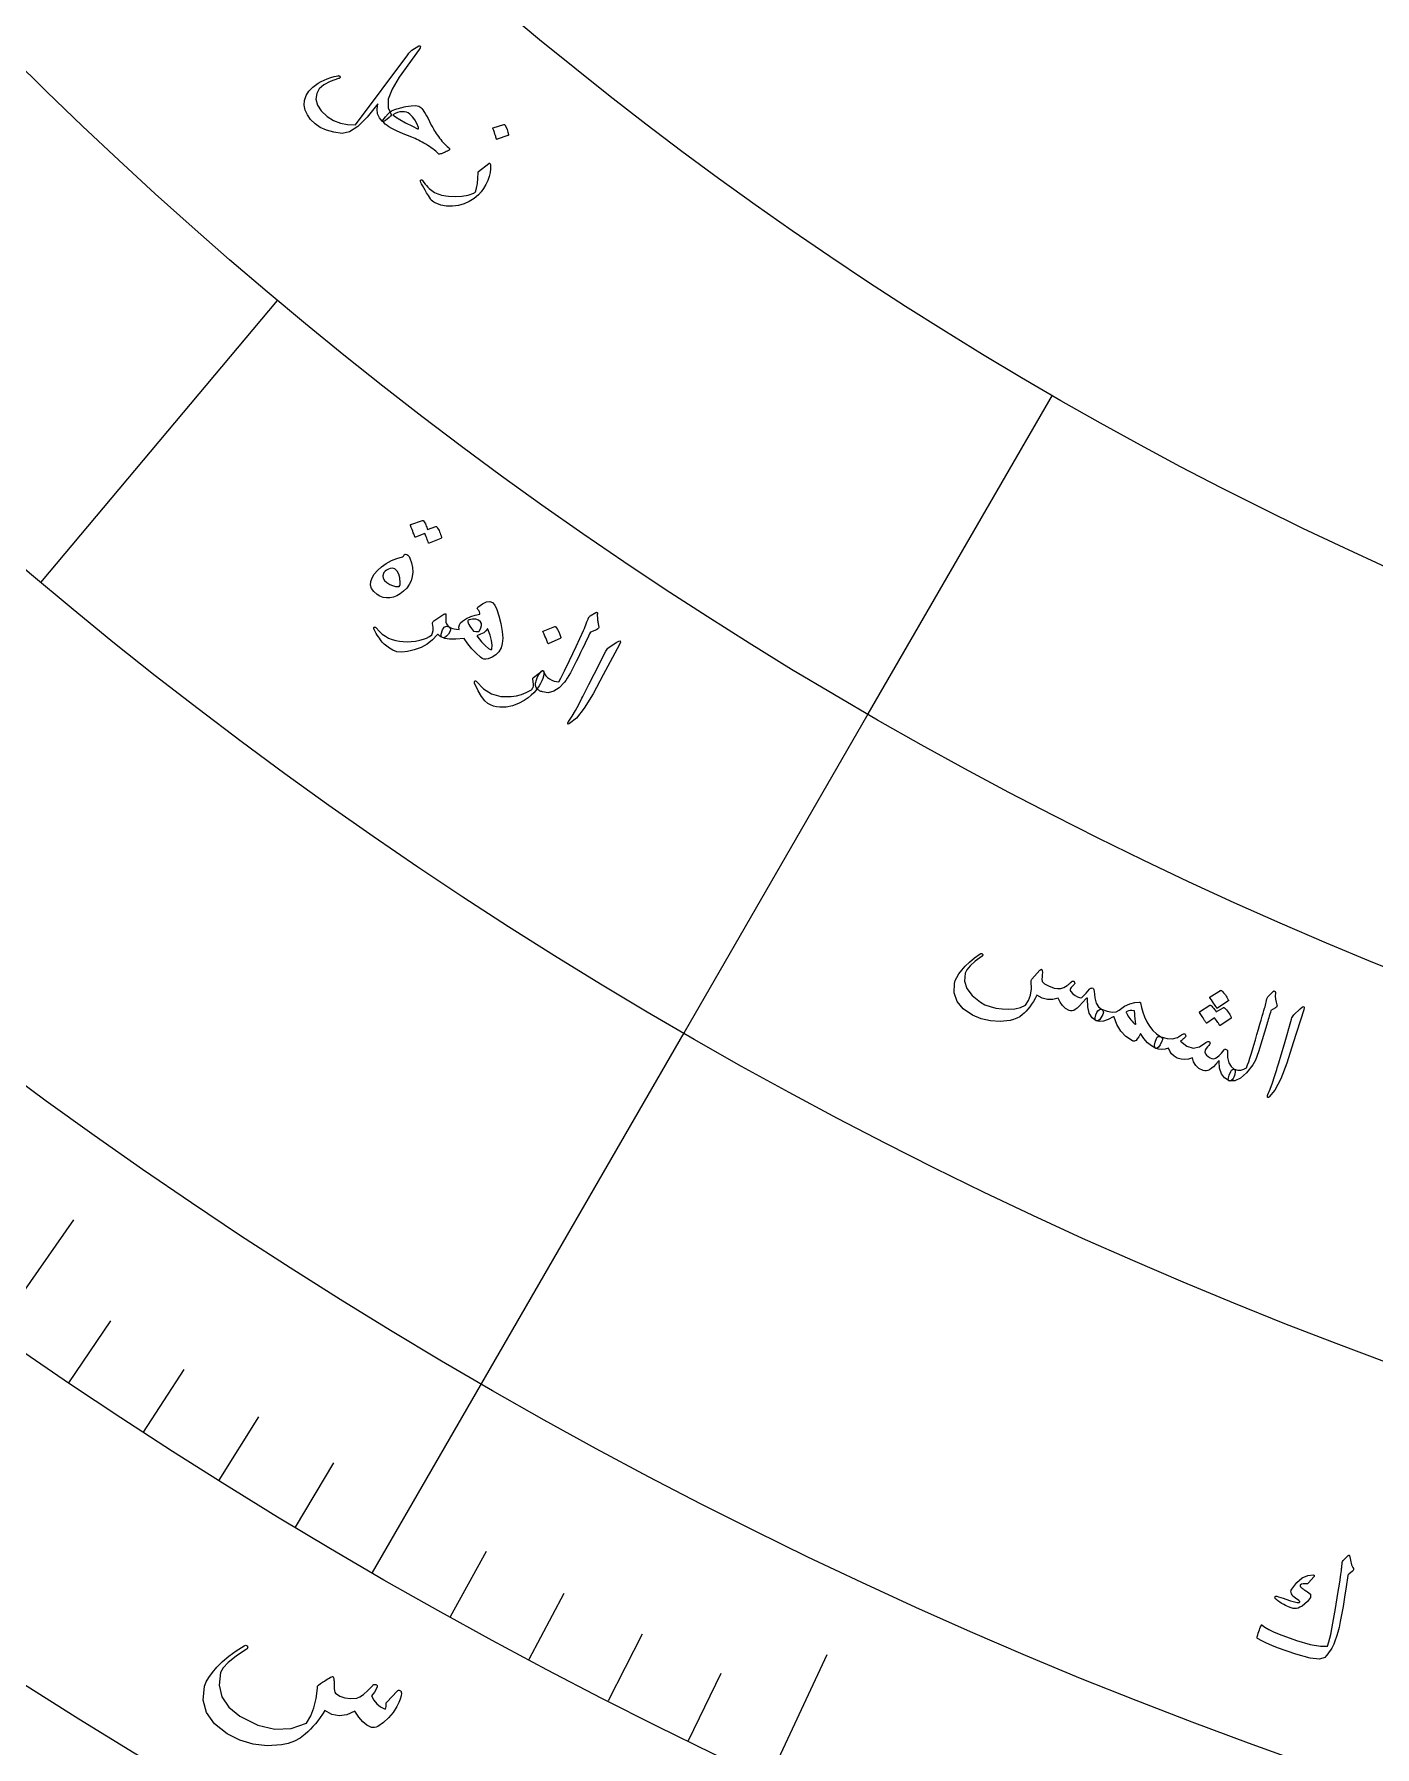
# Model space of a CAD drawing. Header units: millimetres. Extents: x -78 to 78, y -78 to 100.
# Drawn here: x -39.69 to -21.36, y -63.13 to -39.69 of the extents above; entities that cross this region are included whole.
import ezdxf

# ---------------------------------------------------------------- set-up
doc = ezdxf.new("R2010")
doc.units = ezdxf.units.MM
for name, color, linetype in [('ENGRAVE', 7, 'Continuous'), ('ENGRAVE_FINE', 8, 'Continuous'), ('TEXT', 5, 'Continuous')]:
    doc.layers.add(name, color=color, linetype=linetype)

msp = doc.modelspace()

# ---------------------------------------------------------------- linework, layer by layer
at = {"layer": 'ENGRAVE'}
for points in [[(-28.2875, -48.9954), (-25.7687, -44.6328)], [(-30.8062, -53.358), (-28.2875, -48.9954)], [(-35.0687, -60.7409), (-30.8062, -53.358)], [(-40.2292, -57.4533), (-39.1535, -55.917)], [(-29.6414, -63.5662), (-28.8488, -61.8664)]]:
    msp.add_lwpolyline(points, dxfattribs=at)
for radius in [75.95, 75.95, 73.9156, 70.1375, 70.1375, 67.1538, 61.6125, 61.6125, 56.575, 56.575, 51.5375, 51.5375]:
    msp.add_circle((0, 0), radius, dxfattribs=at)
at = {"layer": 'ENGRAVE_FINE'}
for points in [[(-39.6038, -47.1979), (-36.3657, -43.339)], [(-39.2204, -58.1466), (-38.6483, -57.2985)], [(-38.1996, -58.8223), (-37.6425, -57.9643)], [(-37.1672, -59.48), (-36.6251, -58.6124)], [(-36.1235, -60.1196), (-35.5966, -59.2427)], [(-34.0033, -61.3436), (-33.5074, -60.4489)], [(-32.9276, -61.9277), (-32.4473, -61.0245)], [(-31.8418, -62.493), (-31.3773, -61.5815)], [(-30.7463, -63.0392), (-30.2978, -62.1197)]]:
    msp.add_lwpolyline(points, dxfattribs=at)
at = {"layer": 'TEXT'}
for points in [[(-34.7017, -40.2822), (-34.8009, -40.4451), (-34.8525, -40.5841), (-34.8565, -40.6994), (-34.813, -40.7907), (-34.8142, -40.8012), (-34.824, -40.8158), (-34.8425, -40.8345), (-34.8698, -40.8573), (-34.8922, -40.8744), (-34.9105, -40.8847), (-34.9247, -40.8881), (-34.9348, -40.8846), (-34.9747, -40.8389), (-34.9982, -40.7842), (-35.0053, -40.7205), (-34.9958, -40.6479), (-35.14, -40.8297), (-35.2689, -40.9577), (-35.3828, -41.0317), (-35.4816, -41.0515), (-35.597, -41.0348), (-35.6975, -41.0073), (-35.783, -40.9692), (-35.8534, -40.9206), (-35.9143, -40.8612), (-35.9593, -40.7989), (-35.9885, -40.734), (-36.0018, -40.6663), (-35.9983, -40.5989), (-35.9773, -40.5348), (-35.9386, -40.4741), (-35.8824, -40.4166), (-35.8481, -40.3897), (-35.8114, -40.365), (-35.7724, -40.3423), (-35.7309, -40.3217), (-35.687, -40.3033), (-35.6406, -40.2872), (-35.5916, -40.2733), (-35.5401, -40.2615), (-35.5336, -40.2611), (-35.5277, -40.262), (-35.5223, -40.2642), (-35.5174, -40.2676), (-35.5141, -40.2714), (-35.5122, -40.2757), (-35.5116, -40.2805), (-35.5125, -40.286), (-35.5149, -40.2912), (-35.5193, -40.2957), (-35.5256, -40.2993), (-35.5338, -40.3022), (-35.6478, -40.34), (-35.7355, -40.3861), (-35.7968, -40.4406), (-35.8318, -40.5036), (-35.8425, -40.5848), (-35.822, -40.6646), (-35.7702, -40.7429), (-35.6871, -40.8196), (-35.6013, -40.8735), (-35.5084, -40.9103), (-35.4083, -40.9298), (-35.3012, -40.9321), (-34.5869, -39.9767), (-34.5697, -39.954), (-34.5542, -39.9356), (-34.5404, -39.9215), (-34.5284, -39.9116), (-34.4349, -39.8537), (-34.4196, -39.8551), (-34.4139, -39.8637), (-34.4179, -39.8796), (-34.4317, -39.9027)], [(-34.264, -40.9363), (-34.2552, -40.9538), (-34.2454, -40.972), (-34.2348, -40.9908), (-34.2232, -41.0102), (-34.2108, -41.0303), (-34.1974, -41.0509), (-34.183, -41.0721), (-34.1678, -41.094), (-34.1514, -41.1152), (-34.1349, -41.1358), (-34.1181, -41.1559), (-34.1012, -41.1754), (-34.0838, -41.1941), (-34.0659, -41.2117), (-34.0473, -41.2282), (-34.0282, -41.2437), (-34.0227, -41.2488), (-34.0185, -41.254), (-34.0155, -41.2593), (-34.0137, -41.2647), (-34.0138, -41.2701), (-34.0161, -41.2752), (-34.0209, -41.2801), (-34.028, -41.2847), (-34.0441, -41.2923), (-34.059, -41.2994), (-34.0729, -41.3059), (-34.0857, -41.312), (-34.0973, -41.3174), (-34.1079, -41.322), (-34.1173, -41.3258), (-34.1257, -41.3288), (-34.1401, -41.3328), (-34.152, -41.3344), (-34.1612, -41.3336), (-34.1679, -41.3303), (-34.1851, -41.3133), (-34.2034, -41.2964), (-34.2228, -41.2797), (-34.2434, -41.2632), (-34.2652, -41.247), (-34.2883, -41.231), (-34.3127, -41.2155), (-34.3383, -41.2002), (-34.3643, -41.1855), (-34.3898, -41.1715), (-34.4148, -41.1582), (-34.4392, -41.1456), (-34.4631, -41.1339), (-34.4867, -41.123), (-34.5098, -41.113), (-34.5326, -41.1039), (-34.6488, -41.0565), (-34.7394, -41.017), (-34.8044, -40.9855), (-34.8437, -40.9623), (-34.8693, -40.9431), (-34.8933, -40.9235), (-34.9156, -40.9036), (-34.9361, -40.8835), (-34.8888, -40.8256), (-34.8521, -40.7832), (-34.826, -40.7562), (-34.8105, -40.7446), (-34.7858, -40.7349), (-34.761, -40.7258), (-34.7362, -40.7173), (-34.7114, -40.7095), (-34.6865, -40.7022), (-34.6616, -40.6956), (-34.6366, -40.6896), (-34.6116, -40.6841), (-34.5388, -40.673), (-34.4803, -40.6711), (-34.436, -40.6787), (-34.406, -40.6956), (-34.3938, -40.7088), (-34.3799, -40.7268), (-34.3644, -40.7497), (-34.3471, -40.7773), (-34.3284, -40.8098), (-34.3083, -40.8471), (-34.2868, -40.8893), (-34.264, -40.9363)], [(-34.4397, -40.9716), (-34.4636, -40.9162), (-34.4913, -40.8669), (-34.523, -40.8237), (-34.5586, -40.7865), (-34.5801, -40.7718), (-34.6044, -40.7614), (-34.6317, -40.7555), (-34.6619, -40.754), (-34.6927, -40.757), (-34.7246, -40.7649), (-34.7575, -40.7776), (-34.7915, -40.7953), (-34.753, -40.8264), (-34.6954, -40.8632), (-34.6189, -40.9057), (-34.5233, -40.9538), (-34.4533, -40.9876), (-34.4491, -40.9888), (-34.4456, -40.9895), (-34.4428, -40.9895), (-34.4407, -40.989), (-34.4384, -40.9873), (-34.4374, -40.9838), (-34.4379, -40.9786), (-34.4397, -40.9716)], [(-33.2705, -40.9278), (-33.2675, -40.9274), (-33.2643, -40.9283), (-33.261, -40.9304), (-33.2576, -40.9338), (-33.2402, -40.9656), (-33.2263, -40.9986), (-33.2157, -41.0328), (-33.2086, -41.0681), (-33.2087, -41.0725), (-33.2099, -41.076), (-33.2124, -41.0785), (-33.216, -41.0801), (-33.363, -41.1322), (-33.3673, -41.1328), (-33.3708, -41.1309), (-33.3735, -41.1266), (-33.3753, -41.1199), (-33.3769, -41.1141), (-33.3796, -41.1052), (-33.3833, -41.0932), (-33.3881, -41.078), (-33.3942, -41.0595), (-33.4017, -41.0376), (-33.4106, -41.0123), (-33.4208, -40.9837), (-33.4218, -40.9794), (-33.4215, -40.9763), (-33.4199, -40.9743), (-33.4169, -40.9733)], [(-33.4755, -41.4621), (-33.4728, -41.4602), (-33.4703, -41.459), (-33.468, -41.4585), (-33.466, -41.4586), (-33.4619, -41.4613), (-33.4586, -41.4668), (-33.4561, -41.475), (-33.4544, -41.4859), (-33.4534, -41.5354), (-33.4595, -41.5869), (-33.4726, -41.6402), (-33.4928, -41.6953), (-33.5189, -41.7513), (-33.5489, -41.8029), (-33.5827, -41.8504), (-33.6205, -41.8936), (-33.6799, -41.9427), (-33.7453, -41.983), (-33.8168, -42.0145), (-33.8944, -42.0371), (-33.9751, -42.0491), (-34.055, -42.0473), (-34.1342, -42.0317), (-34.2125, -42.0022), (-34.2319, -41.9923), (-34.2491, -41.9798), (-34.2643, -41.9647), (-34.2774, -41.9471), (-34.3047, -41.9029), (-34.329, -41.8628), (-34.3503, -41.8265), (-34.3687, -41.7942), (-34.384, -41.7659), (-34.3963, -41.7417), (-34.4055, -41.7216), (-34.4116, -41.7056), (-34.4123, -41.7016), (-34.4123, -41.6982), (-34.4117, -41.6953), (-34.4103, -41.693), (-34.4079, -41.6906), (-34.4051, -41.6888), (-34.402, -41.6875), (-34.3984, -41.6869), (-34.3948, -41.6872), (-34.3914, -41.6888), (-34.3881, -41.6916), (-34.385, -41.6957), (-34.3668, -41.7212), (-34.3486, -41.7447), (-34.3305, -41.7663), (-34.3126, -41.7859), (-34.2946, -41.8037), (-34.2763, -41.8199), (-34.2579, -41.8344), (-34.2392, -41.8472), (-34.2195, -41.8587), (-34.1981, -41.8692), (-34.1748, -41.8788), (-34.1498, -41.8874), (-34.123, -41.895), (-34.0942, -41.9014), (-34.0635, -41.9067), (-34.0309, -41.9108), (-33.935, -41.9168), (-33.8448, -41.9118), (-33.7605, -41.8958), (-33.6819, -41.8689), (-33.6761, -41.8663), (-33.6708, -41.8621), (-33.666, -41.8565), (-33.6616, -41.8493), (-33.6452, -41.7995), (-33.6335, -41.7388), (-33.6266, -41.6673), (-33.6242, -41.5849), (-33.6233, -41.5803), (-33.622, -41.5766), (-33.6203, -41.5738), (-33.6182, -41.5719)], [(-34.2026, -46.4295), (-34.1993, -46.4289), (-34.1958, -46.4297), (-34.192, -46.4319), (-34.1881, -46.4354), (-34.1773, -46.4522), (-34.1673, -46.4692), (-34.1583, -46.4864), (-34.1502, -46.5039), (-34.1429, -46.5218), (-34.1365, -46.5402), (-34.1309, -46.5592), (-34.1262, -46.5788), (-34.1261, -46.5837), (-34.1276, -46.5879), (-34.1305, -46.5913), (-34.1349, -46.5939), (-34.2951, -46.6578), (-34.2982, -46.6579), (-34.3012, -46.6557), (-34.304, -46.6512), (-34.3066, -46.6445), (-34.3079, -46.6392), (-34.3105, -46.6312), (-34.3144, -46.6207), (-34.3196, -46.6075), (-34.3262, -46.5915), (-34.3341, -46.5726), (-34.3434, -46.5507), (-34.354, -46.5259), (-34.4798, -46.5742), (-34.4845, -46.575), (-34.4885, -46.5731), (-34.4916, -46.5685), (-34.494, -46.5613), (-34.496, -46.555), (-34.4993, -46.5453), (-34.504, -46.5322), (-34.5101, -46.5158), (-34.5176, -46.4958), (-34.5269, -46.4721), (-34.5379, -46.4448), (-34.5506, -46.4137), (-34.5512, -46.4096), (-34.5506, -46.4065), (-34.5485, -46.4044), (-34.5452, -46.4033), (-34.3866, -46.3461), (-34.3832, -46.3456), (-34.3797, -46.3464), (-34.376, -46.3486), (-34.3721, -46.3521), (-34.3624, -46.3658), (-34.3536, -46.3798), (-34.3457, -46.3943), (-34.3387, -46.4091), (-34.3325, -46.4243), (-34.327, -46.4397), (-34.3223, -46.4552), (-34.3182, -46.471)], [(-34.6166, -46.8105), (-34.5989, -46.8142), (-34.5831, -46.824), (-34.5691, -46.8399), (-34.5569, -46.8619), (-34.5337, -46.9264), (-34.5208, -46.99), (-34.5181, -47.0526), (-34.5256, -47.1142), (-34.542, -47.1722), (-34.567, -47.2253), (-34.6007, -47.2735), (-34.643, -47.3169), (-34.6879, -47.3519), (-34.7342, -47.3784), (-34.7818, -47.3965), (-34.8307, -47.4061), (-34.8789, -47.4072), (-34.9242, -47.4), (-34.9667, -47.3844), (-35.0063, -47.3603), (-35.0523, -47.321), (-35.0817, -47.2781), (-35.0947, -47.2319), (-35.0913, -47.1823), (-35.0738, -47.1319), (-35.0436, -47.0817), (-35.0005, -47.0317), (-34.9447, -46.9819), (-34.8797, -46.9354), (-34.8103, -46.8971), (-34.7365, -46.8667), (-34.6583, -46.8444), (-34.6552, -46.8429), (-34.6512, -46.8395), (-34.6462, -46.834), (-34.6404, -46.8265), (-34.6337, -46.8186), (-34.6276, -46.8132), (-34.6219, -46.8106), (-34.6166, -46.8105)], [(-34.7152, -47.2521), (-34.7027, -47.2487), (-34.6941, -47.2389), (-34.6895, -47.2226), (-34.6887, -47.1998), (-34.6959, -47.1342), (-34.7106, -47.0809), (-34.7329, -47.04), (-34.7627, -47.0114), (-34.7805, -47.0026), (-34.8012, -47.0002), (-34.8249, -47.0044), (-34.8517, -47.015), (-34.8771, -47.0289), (-34.8971, -47.043), (-34.9114, -47.0574), (-34.9203, -47.0719), (-34.928, -47.105), (-34.9227, -47.1367), (-34.9042, -47.1669), (-34.8727, -47.1958), (-34.8331, -47.2213), (-34.7937, -47.2391), (-34.7544, -47.2494), (-34.7152, -47.2521)], [(-33.6275, -47.5355), (-33.5633, -47.4884), (-33.5085, -47.4617), (-33.4629, -47.4556), (-33.4266, -47.47), (-33.3952, -47.5069), (-33.3659, -47.5673), (-33.3387, -47.6512), (-33.3134, -47.7585), (-33.295, -47.8676), (-33.2881, -47.9591), (-33.2929, -48.033), (-33.3095, -48.0895), (-33.3416, -48.1432), (-33.3818, -48.1863), (-33.4303, -48.2187), (-33.487, -48.2405), (-33.5164, -48.2452), (-33.544, -48.243), (-33.5698, -48.2339), (-33.5937, -48.2178), (-33.6521, -48.1628), (-33.7088, -48.1016), (-33.7637, -48.0341), (-33.8168, -47.9604), (-33.9275, -47.9699), (-34.0151, -47.9704), (-34.0798, -47.9622), (-34.1213, -47.9452), (-34.1271, -47.9387), (-34.1302, -47.9294), (-34.1308, -47.9172), (-34.1287, -47.9021), (-34.1112, -47.8434), (-34.0873, -47.8075), (-34.0572, -47.7944), (-34.0208, -47.804), (-33.9876, -47.8191), (-33.9532, -47.8297), (-33.9177, -47.8357), (-33.881, -47.8372), (-33.8856, -47.8055), (-33.8798, -47.7762), (-33.8635, -47.7492), (-33.8367, -47.7247), (-33.7824, -47.6893), (-33.7246, -47.662), (-33.6634, -47.6426), (-33.5988, -47.6312), (-33.5998, -47.6136), (-33.605, -47.5968), (-33.6144, -47.5809), (-33.6278, -47.5659), (-33.634, -47.5579), (-33.636, -47.5501), (-33.6339, -47.5427), (-33.6275, -47.5355)], [(-34.2298, -47.721), (-34.0915, -47.6307), (-34.0789, -47.6245), (-34.0702, -47.6234), (-34.0654, -47.6271), (-34.0644, -47.6358), (-34.0669, -47.6672), (-34.0676, -47.6951), (-34.0664, -47.7196), (-34.0634, -47.7406), (-34.0571, -47.7596), (-34.0476, -47.7767), (-34.035, -47.7919), (-34.0193, -47.8052), (-34.0058, -47.8212), (-34.0032, -47.8426), (-34.0115, -47.8692), (-34.0306, -47.9011), (-34.0545, -47.9298), (-34.0774, -47.9469), (-34.0991, -47.9524), (-34.1197, -47.9463), (-34.1329, -47.9379), (-34.1459, -47.9288), (-34.1589, -47.9193), (-34.1718, -47.9092), (-34.1745, -47.9082), (-34.1778, -47.9085), (-34.1818, -47.9101), (-34.1864, -47.913), (-34.2478, -47.9811), (-34.3199, -48.0382), (-34.4028, -48.0844), (-34.4965, -48.1196), (-34.5893, -48.142), (-34.6692, -48.1501), (-34.7363, -48.1441), (-34.7905, -48.1238), (-34.8354, -48.0962), (-34.8746, -48.0682), (-34.908, -48.0399), (-34.9358, -48.0112), (-34.9483, -47.9956), (-34.9612, -47.9785), (-34.9747, -47.9597), (-34.9886, -47.9394), (-35.0029, -47.9174), (-35.0171, -47.8936), (-35.0314, -47.8679), (-35.0457, -47.8404), (-35.0494, -47.8338), (-35.0515, -47.8278), (-35.052, -47.8224), (-35.0508, -47.8176), (-35.0481, -47.812), (-35.045, -47.8081), (-35.0414, -47.8061), (-35.0374, -47.806), (-35.0327, -47.8066), (-35.0283, -47.8084), (-35.0242, -47.8116), (-35.0205, -47.8159), (-34.9781, -47.8621), (-34.9352, -47.9009), (-34.8917, -47.9323), (-34.8476, -47.9563), (-34.8003, -47.9749), (-34.7512, -47.9891), (-34.7004, -47.9991), (-34.6479, -48.0047), (-34.5937, -48.0062), (-34.5377, -48.0038), (-34.48, -47.9973), (-34.4205, -47.9869), (-34.3719, -47.9734), (-34.3287, -47.9562), (-34.291, -47.9354), (-34.2587, -47.911), (-34.2459, -47.887), (-34.2397, -47.8536), (-34.2401, -47.8107), (-34.2471, -47.7583), (-34.2474, -47.7479), (-34.2446, -47.7382), (-34.2387, -47.7293), (-34.2298, -47.721)], [(-33.6871, -47.8634), (-33.6555, -47.8668), (-33.6315, -47.8672), (-33.6151, -47.8645), (-33.6064, -47.859), (-33.5862, -47.8187), (-33.5769, -47.7844), (-33.5785, -47.7559), (-33.5909, -47.7333), (-33.6205, -47.7097), (-33.6565, -47.6971), (-33.6988, -47.6957), (-33.7475, -47.7053), (-33.7594, -47.7109), (-33.7657, -47.7201), (-33.7666, -47.7329), (-33.7621, -47.7492), (-33.752, -47.7699), (-33.7361, -47.7958), (-33.7145, -47.827), (-33.6871, -47.8634)], [(-31.9963, -47.6059), (-31.9931, -47.6092), (-31.9914, -47.6139), (-31.9911, -47.6198), (-31.9923, -47.6271), (-31.9941, -47.6382), (-31.9945, -47.6541), (-31.9935, -47.6746), (-31.9911, -47.6998), (-31.9891, -47.7137), (-31.9872, -47.7271), (-31.9852, -47.7401), (-31.9832, -47.7526), (-31.9811, -47.7647), (-31.9786, -47.7763), (-31.9757, -47.7874), (-31.9726, -47.798), (-31.9717, -47.8104), (-31.9766, -47.8219), (-31.9874, -47.8323), (-32.0041, -47.8417), (-32.0868, -47.8767), (-32.0992, -47.8997), (-32.1137, -47.9282), (-32.1303, -47.9623), (-32.149, -48.0019), (-32.1703, -48.047), (-32.1945, -48.0976), (-32.2217, -48.1538), (-32.2519, -48.2156), (-32.2815, -48.2772), (-32.3095, -48.3334), (-32.3359, -48.3844), (-32.3607, -48.43), (-32.3839, -48.4703), (-32.4054, -48.5055), (-32.4251, -48.5354), (-32.4431, -48.5601), (-32.5148, -48.6373), (-32.5886, -48.6851), (-32.6647, -48.7036), (-32.7431, -48.6928), (-32.7545, -48.6893), (-32.7652, -48.6854), (-32.7752, -48.6812), (-32.7845, -48.6765), (-32.7932, -48.6715), (-32.8013, -48.6664), (-32.8088, -48.661), (-32.8157, -48.6555), (-32.832, -48.6345), (-32.8392, -48.6065), (-32.8373, -48.5716), (-32.8263, -48.5298), (-32.8101, -48.4881), (-32.7922, -48.4536), (-32.7728, -48.4262), (-32.7518, -48.4059), (-32.7472, -48.4029), (-32.743, -48.4014), (-32.7392, -48.4014), (-32.7358, -48.4028), (-32.7323, -48.4058), (-32.7297, -48.4093), (-32.7281, -48.4133), (-32.7274, -48.4178), (-32.7161, -48.4456), (-32.699, -48.4712), (-32.6761, -48.4947), (-32.6473, -48.5159), (-32.6141, -48.5336), (-32.5822, -48.5458), (-32.5515, -48.5525), (-32.522, -48.5537), (-32.4917, -48.5042), (-32.4417, -48.407), (-32.3721, -48.2622), (-32.2828, -48.0698), (-32.1844, -47.8552), (-32.1713, -47.8268), (-32.1595, -47.7995), (-32.149, -47.7733), (-32.1399, -47.7483), (-32.1356, -47.7356), (-32.1314, -47.7242), (-32.1273, -47.7139), (-32.1233, -47.7049), (-32.1197, -47.6971), (-32.1167, -47.6905), (-32.1144, -47.685), (-32.1127, -47.6807), (-32.108, -47.6717), (-32.1027, -47.6642), (-32.0968, -47.6584), (-32.0902, -47.6541), (-32.0126, -47.6065), (-32.0078, -47.6047), (-32.0035, -47.604), (-31.9997, -47.6044), (-31.9963, -47.6059)], [(-32.5759, -47.7994), (-32.5726, -47.7987), (-32.569, -47.7994), (-32.5652, -47.8014), (-32.5612, -47.8048), (-32.5391, -47.8381), (-32.5207, -47.8731), (-32.5059, -47.9096), (-32.4947, -47.9477), (-32.4944, -47.9525), (-32.4955, -47.9565), (-32.4979, -47.9594), (-32.5018, -47.9615), (-32.6582, -48.0321), (-32.6629, -48.0331), (-32.6669, -48.0314), (-32.6703, -48.027), (-32.6729, -48.0198), (-32.6752, -48.0136), (-32.679, -48.004), (-32.6842, -47.9912), (-32.6909, -47.9749), (-32.6993, -47.9552), (-32.7096, -47.9319), (-32.7217, -47.905), (-32.7356, -47.8745), (-32.7372, -47.8699), (-32.7371, -47.8665), (-32.7355, -47.8641), (-32.7323, -47.8628)], [(-33.4894, -47.8328), (-33.491, -47.8293), (-33.493, -47.8279), (-33.4953, -47.8287), (-33.4979, -47.8316), (-33.5173, -47.8584), (-33.5479, -47.8829), (-33.5899, -47.905), (-33.6432, -47.9248), (-33.5776, -48.0061), (-33.524, -48.0646), (-33.4825, -48.1006), (-33.4531, -48.114), (-33.4467, -48.1146), (-33.4418, -48.1137), (-33.4383, -48.1111), (-33.4364, -48.1068), (-33.4319, -48.053), (-33.4392, -47.9894), (-33.4584, -47.916), (-33.4894, -47.8328)], [(-31.7349, -48.0184), (-31.7001, -47.9987), (-31.6811, -47.9963), (-31.6778, -48.0112), (-31.6901, -48.0434), (-31.9131, -48.4613), (-32.0504, -48.7175), (-32.1725, -48.9139), (-32.2798, -49.0504), (-32.3723, -49.1269), (-32.3828, -49.1312), (-32.3904, -49.1323), (-32.3949, -49.1302), (-32.3965, -49.1248), (-32.3962, -49.1182), (-32.3941, -49.1108), (-32.3904, -49.1024), (-32.3849, -49.0932), (-32.339, -49.0236), (-32.2935, -48.9477), (-32.2485, -48.8654), (-32.2038, -48.7768), (-32.1917, -48.7539), (-32.1597, -48.6918), (-32.1078, -48.5902), (-32.0358, -48.4495), (-31.8785, -48.1358), (-31.869, -48.1198), (-31.8588, -48.1061), (-31.8478, -48.0946), (-31.836, -48.0854)], [(-32.7258, -48.4189), (-32.7258, -48.446), (-32.7304, -48.4756), (-32.7395, -48.5076), (-32.7532, -48.5421), (-32.7698, -48.5766), (-32.7888, -48.6103), (-32.8102, -48.6434), (-32.834, -48.6756), (-32.8616, -48.7061), (-32.8974, -48.7385), (-32.9416, -48.7728), (-32.9942, -48.8091), (-33.0737, -48.8536), (-33.1557, -48.8839), (-33.2402, -48.9), (-33.3272, -48.9018), (-33.3709, -48.8969), (-33.4131, -48.8868), (-33.4539, -48.8716), (-33.4932, -48.8512), (-33.534, -48.8161), (-33.5774, -48.7577), (-33.6234, -48.6762), (-33.6717, -48.5715), (-33.6737, -48.564), (-33.6737, -48.5572), (-33.6719, -48.5512), (-33.6682, -48.5459), (-33.6632, -48.5426), (-33.6576, -48.5426), (-33.6514, -48.546), (-33.6446, -48.5528), (-33.5502, -48.6526), (-33.4397, -48.7198), (-33.3135, -48.7544), (-33.1716, -48.7562), (-33.0999, -48.7452), (-33.0311, -48.7271), (-32.9651, -48.7017), (-32.902, -48.6692), (-32.893, -48.6629), (-32.885, -48.6545), (-32.878, -48.6441), (-32.8718, -48.6315), (-32.8671, -48.6129), (-32.8665, -48.5875), (-32.87, -48.5552), (-32.8776, -48.516), (-32.8776, -48.5107), (-32.8755, -48.5052), (-32.8714, -48.4998), (-32.8651, -48.4942), (-32.7502, -48.407), (-32.7456, -48.404), (-32.7414, -48.4025), (-32.7376, -48.4025), (-32.7342, -48.4039), (-32.7307, -48.4068), (-32.7281, -48.4103), (-32.7265, -48.4143), (-32.7258, -48.4189)], [(-25.2607, -52.7595), (-25.2531, -52.7523), (-25.2447, -52.7474), (-25.2356, -52.7447), (-25.2256, -52.7443), (-25.2145, -52.7476), (-25.2063, -52.7562), (-25.2008, -52.7701), (-25.1981, -52.7894), (-25.1891, -52.8813), (-25.1693, -52.9529), (-25.1387, -53.0044), (-25.0974, -53.0355), (-25.0779, -53.0514), (-25.0727, -53.0759), (-25.0817, -53.1092), (-25.105, -53.1512), (-25.1229, -53.1744), (-25.14, -53.1889), (-25.1561, -53.1948), (-25.1715, -53.1921), (-25.2274, -53.1506), (-25.2658, -53.0872), (-25.2864, -53.0021), (-25.2893, -52.8952), (-25.2892, -52.8858), (-25.2919, -52.8817), (-25.2974, -52.8829), (-25.3058, -52.8895), (-25.3568, -52.9437), (-25.3989, -52.9868), (-25.4323, -53.0185), (-25.4568, -53.0391), (-25.4778, -53.0524), (-25.499, -53.0588), (-25.5205, -53.0585), (-25.5422, -53.0514), (-25.5899, -53.0232), (-25.6309, -52.9856), (-25.6652, -52.9387), (-25.6928, -52.8824), (-25.764, -52.9015), (-25.8357, -52.9016), (-25.9079, -52.8827), (-25.9804, -52.8446), (-26.0051, -52.8888), (-26.0298, -52.9297), (-26.0546, -52.9674), (-26.0794, -53.0019), (-26.1043, -53.0332), (-26.1293, -53.0615), (-26.1545, -53.0868), (-26.1799, -53.109), (-26.217, -53.137), (-26.257, -53.1595), (-26.2997, -53.1767), (-26.3453, -53.1883), (-26.4837, -53.2029), (-26.6164, -53.1953), (-26.7431, -53.1657), (-26.8637, -53.114), (-26.9883, -53.0277), (-27.0707, -52.9272), (-27.1111, -52.8125), (-27.1095, -52.6839), (-27.0985, -52.644), (-27.0783, -52.5998), (-27.0488, -52.5516), (-27.01, -52.4991), (-26.9616, -52.4443), (-26.9032, -52.389), (-26.8348, -52.3331), (-26.7564, -52.2766), (-26.7502, -52.2731), (-26.7445, -52.2713), (-26.7394, -52.2711), (-26.7348, -52.2725), (-26.7295, -52.2759), (-26.7256, -52.2799), (-26.7231, -52.2846), (-26.722, -52.2899), (-26.7223, -52.2952), (-26.724, -52.3002), (-26.7271, -52.3047), (-26.7316, -52.3087), (-26.8242, -52.3774), (-26.8936, -52.4393), (-26.9398, -52.4945), (-26.9626, -52.5429), (-26.9703, -52.6512), (-26.938, -52.7534), (-26.8657, -52.8494), (-26.7533, -52.939), (-26.6923, -52.9727), (-26.6226, -52.9995), (-26.5442, -53.0191), (-26.4571, -53.0317), (-26.3657, -53.0358), (-26.2823, -53.0283), (-26.2069, -53.0093), (-26.1395, -52.9787), (-26.0954, -52.9154), (-26.0679, -52.8413), (-26.0569, -52.7563), (-26.0622, -52.6605), (-26.0623, -52.6498), (-26.0604, -52.6404), (-26.0567, -52.6322), (-26.0512, -52.6251), (-25.9406, -52.5016), (-25.9286, -52.4914), (-25.9191, -52.4886), (-25.9122, -52.493), (-25.9078, -52.5049), (-25.9071, -52.5312), (-25.9079, -52.5595), (-25.9102, -52.5898), (-25.914, -52.622), (-25.9075, -52.6543), (-25.8774, -52.6856), (-25.8237, -52.7158), (-25.7463, -52.745), (-25.7007, -52.7531), (-25.6558, -52.75), (-25.6116, -52.7355), (-25.5681, -52.7096), (-25.5622, -52.7059), (-25.5563, -52.7018), (-25.5504, -52.6972), (-25.5446, -52.6921), (-25.5389, -52.6869), (-25.533, -52.6815), (-25.5272, -52.676), (-25.5212, -52.6703), (-25.5096, -52.6599), (-25.4995, -52.6531), (-25.4908, -52.6498), (-25.4836, -52.6501), (-25.4783, -52.6525), (-25.4738, -52.6564), (-25.47, -52.6618), (-25.467, -52.6688), (-25.4649, -52.6755), (-25.4649, -52.6821), (-25.4669, -52.6885), (-25.4709, -52.6947), (-25.5126, -52.7365), (-25.5222, -52.7508), (-25.5262, -52.7647), (-25.5248, -52.7784), (-25.5179, -52.7917), (-25.4911, -52.8237), (-25.4603, -52.8489), (-25.4253, -52.8672), (-25.3862, -52.8787), (-25.3689, -52.8733), (-25.3422, -52.8517), (-25.3061, -52.8138), (-25.2607, -52.7595)], [(-24.5777, -52.9389), (-24.572, -52.9395), (-24.5678, -52.9414), (-24.565, -52.9448), (-24.5637, -52.9497), (-24.5512, -53.012), (-24.5329, -53.0753), (-24.5086, -53.1398), (-24.4783, -53.2054), (-24.4409, -53.2689), (-24.3962, -53.3247), (-24.344, -53.3726), (-24.2845, -53.4126), (-24.2715, -53.4226), (-24.2649, -53.4358), (-24.2647, -53.4521), (-24.271, -53.4716), (-24.2957, -53.5205), (-24.3182, -53.5532), (-24.3384, -53.5698), (-24.3562, -53.5703), (-24.4142, -53.5373), (-24.4683, -53.4928), (-24.5183, -53.4368), (-24.5643, -53.3693), (-24.589, -53.4108), (-24.6092, -53.4413), (-24.6249, -53.461), (-24.6362, -53.4697), (-24.6464, -53.4724), (-24.6564, -53.4731), (-24.6663, -53.4717), (-24.6761, -53.4683), (-24.7634, -53.4076), (-24.8338, -53.3331), (-24.8873, -53.2448), (-24.9237, -53.1429), (-24.9253, -53.1391), (-24.928, -53.1371), (-24.9318, -53.1371), (-24.9368, -53.1389), (-25.0073, -53.1758), (-25.0699, -53.197), (-25.1246, -53.2024), (-25.1715, -53.1921), (-25.1795, -53.1862), (-25.1844, -53.1775), (-25.186, -53.1661), (-25.1845, -53.1519), (-25.1751, -53.1119), (-25.1628, -53.0801), (-25.1478, -53.0566), (-25.13, -53.0414), (-25.1203, -53.0366), (-25.1116, -53.0341), (-25.104, -53.0337), (-25.0974, -53.0355), (-25.0199, -53.0633), (-24.954, -53.0744), (-24.8998, -53.0688), (-24.8572, -53.0465), (-24.7837, -52.9951), (-24.7126, -52.96), (-24.644, -52.9413), (-24.5777, -52.9389)], [(-23.4717, -52.7777), (-23.4686, -52.7764), (-23.4649, -52.7765), (-23.4608, -52.7778), (-23.4562, -52.7803), (-23.442, -52.7944), (-23.4286, -52.8089), (-23.4161, -52.8238), (-23.4043, -52.8392), (-23.3934, -52.8551), (-23.3831, -52.8717), (-23.3736, -52.8891), (-23.3647, -52.9072), (-23.3631, -52.913), (-23.3632, -52.9179), (-23.3649, -52.9217), (-23.3682, -52.9246), (-23.5111, -53.0213), (-23.5153, -53.0224), (-23.5193, -53.0209), (-23.5232, -53.0168), (-23.527, -53.0101), (-23.5304, -53.0044), (-23.5358, -52.9957), (-23.5432, -52.9839), (-23.5527, -52.9692), (-23.5645, -52.9513), (-23.5787, -52.9302), (-23.5954, -52.9059), (-23.6145, -52.8784), (-23.6168, -52.8742), (-23.6174, -52.8708), (-23.6162, -52.8681), (-23.6133, -52.8663)], [(-22.8204, -52.8613), (-22.7962, -52.8375), (-22.7772, -52.8186), (-22.7634, -52.8045), (-22.7548, -52.7953), (-22.7487, -52.7896), (-22.7427, -52.7863), (-22.7366, -52.7854), (-22.7305, -52.7868), (-22.7246, -52.7907), (-22.7207, -52.7963), (-22.7189, -52.8037), (-22.719, -52.8128), (-22.7209, -52.8569), (-22.7183, -52.8985), (-22.7112, -52.9375), (-22.6996, -52.974), (-22.6968, -52.9853), (-22.6991, -52.9957), (-22.7064, -53.0053), (-22.7188, -53.014), (-22.7807, -53.0523), (-22.7886, -53.078), (-22.7964, -53.1032), (-22.8039, -53.128), (-22.8112, -53.1524), (-22.8184, -53.1763), (-22.8254, -53.1997), (-22.8321, -53.2227), (-22.8387, -53.2453), (-22.8996, -53.4543), (-22.9512, -53.616), (-22.9937, -53.7302), (-23.0271, -53.797), (-23.1139, -53.9071), (-23.1971, -53.9802), (-23.2766, -54.0163), (-23.3524, -54.0155), (-23.3542, -54.0147), (-23.3559, -54.0139), (-23.3577, -54.0132), (-23.3595, -54.0124), (-23.3657, -53.9979), (-23.3627, -53.9722), (-23.3503, -53.9354), (-23.3286, -53.8873), (-23.3192, -53.8702), (-23.3085, -53.8593), (-23.2967, -53.8547), (-23.2836, -53.8564), (-23.2348, -53.8669), (-23.1903, -53.8668), (-23.1503, -53.8561), (-23.1147, -53.8349), (-23.1003, -53.7972), (-23.0849, -53.754), (-23.0685, -53.7051), (-23.0512, -53.6506), (-23.0329, -53.5907), (-23.0135, -53.5259), (-22.9932, -53.4559), (-22.9718, -53.3809), (-22.9502, -53.3074), (-22.9309, -53.2413), (-22.914, -53.1825), (-22.8995, -53.1312), (-22.8872, -53.0872), (-22.8768, -53.0508), (-22.8684, -53.022), (-22.8619, -53.0006), (-22.8359, -52.8924), (-22.8321, -52.8822), (-22.8283, -52.8736), (-22.8244, -52.8667), (-22.8204, -52.8613)], [(-24.6447, -53.0649), (-24.6458, -53.0617), (-24.6479, -53.0592), (-24.6511, -53.0572), (-24.6553, -53.0557), (-24.683, -53.0517), (-24.7082, -53.0518), (-24.7307, -53.056), (-24.7507, -53.0644), (-24.7566, -53.0687), (-24.7597, -53.0735), (-24.7602, -53.0787), (-24.7579, -53.0844), (-24.7477, -53.1046), (-24.7364, -53.1244), (-24.724, -53.1438), (-24.7104, -53.1628), (-24.6957, -53.1814), (-24.6798, -53.1995), (-24.6629, -53.2173), (-24.6448, -53.2346), (-24.6398, -53.2385), (-24.6357, -53.2409), (-24.6324, -53.2419), (-24.6299, -53.2415), (-24.6283, -53.2399), (-24.6276, -53.2372), (-24.628, -53.2336), (-24.6294, -53.229), (-24.6324, -53.2122), (-24.6351, -53.1943), (-24.6376, -53.1753), (-24.6399, -53.1552), (-24.6418, -53.1341), (-24.6432, -53.112), (-24.6442, -53.0889), (-24.6447, -53.0649)], [(-23.4327, -53.0139), (-23.4296, -53.0127), (-23.4259, -53.0127), (-23.4218, -53.014), (-23.4172, -53.0166), (-23.4029, -53.0307), (-23.3894, -53.0452), (-23.3768, -53.0601), (-23.3649, -53.0754), (-23.3539, -53.0913), (-23.3435, -53.1079), (-23.3339, -53.1253), (-23.325, -53.1434), (-23.3238, -53.1483), (-23.3243, -53.1526), (-23.3264, -53.1566), (-23.3302, -53.1601), (-23.4732, -53.257), (-23.4762, -53.2578), (-23.4796, -53.2563), (-23.4833, -53.2525), (-23.4874, -53.2465), (-23.49, -53.2425), (-23.4941, -53.2362), (-23.4997, -53.2277), (-23.5068, -53.2169), (-23.5154, -53.204), (-23.5256, -53.1891), (-23.5374, -53.1722), (-23.5508, -53.1533), (-23.6558, -53.2246), (-23.6599, -53.2257), (-23.664, -53.2241), (-23.6679, -53.22), (-23.6717, -53.2133), (-23.6751, -53.2076), (-23.6805, -53.1988), (-23.688, -53.1871), (-23.6975, -53.1723), (-23.7093, -53.1544), (-23.7236, -53.1333), (-23.7404, -53.1089), (-23.7597, -53.0813), (-23.7612, -53.0774), (-23.7612, -53.0743), (-23.7597, -53.0718), (-23.7567, -53.07), (-23.6146, -52.9816), (-23.6115, -52.9804), (-23.6079, -52.9804), (-23.6037, -52.9818), (-23.5991, -52.9843), (-23.589, -52.9943), (-23.5791, -53.0046), (-23.5695, -53.0151), (-23.5602, -53.0259), (-23.5512, -53.037), (-23.5428, -53.0486), (-23.535, -53.0606), (-23.5277, -53.0729)], [(-22.3807, -53.0281), (-22.3501, -53.0023), (-22.3319, -52.9964), (-22.3258, -53.0105), (-22.332, -53.0444), (-22.4746, -53.4961), (-22.5625, -53.7731), (-22.6465, -53.9887), (-22.7269, -54.1425), (-22.8038, -54.2347), (-22.8133, -54.2409), (-22.8205, -54.2434), (-22.8254, -54.2421), (-22.8279, -54.2371), (-22.8288, -54.2306), (-22.8282, -54.2229), (-22.826, -54.214), (-22.8223, -54.204), (-22.79, -54.1271), (-22.7592, -54.0441), (-22.73, -53.955), (-22.7024, -53.8597), (-22.6947, -53.835), (-22.6747, -53.768), (-22.6423, -53.6586), (-22.5973, -53.507), (-22.5003, -53.1698), (-22.4939, -53.1524), (-22.4864, -53.137), (-22.4777, -53.1237), (-22.4678, -53.1125)], [(-24.0042, -53.3872), (-23.9945, -53.3801), (-23.9851, -53.3752), (-23.9762, -53.3725), (-23.9678, -53.3719), (-23.9604, -53.3736), (-23.9544, -53.3774), (-23.95, -53.3835), (-23.9472, -53.3918), (-23.9468, -53.4013), (-23.95, -53.411), (-23.9567, -53.4211), (-23.967, -53.4314), (-23.9733, -53.4361), (-23.9796, -53.441), (-23.9858, -53.4463), (-23.992, -53.4518), (-23.9984, -53.4574), (-24.0052, -53.4628), (-24.0122, -53.468), (-24.0196, -53.4732), (-23.9324, -53.5425), (-23.8451, -53.5686), (-23.758, -53.5516), (-23.6712, -53.4915), (-23.6616, -53.4843), (-23.6526, -53.4792), (-23.6443, -53.4762), (-23.6366, -53.4752), (-23.6291, -53.4767), (-23.623, -53.4802), (-23.6184, -53.4857), (-23.6151, -53.4932), (-23.614, -53.5018), (-23.616, -53.5107), (-23.6209, -53.5198), (-23.6289, -53.5292), (-23.6494, -53.5513), (-23.665, -53.5705), (-23.6757, -53.587), (-23.6815, -53.6006), (-23.6839, -53.6226), (-23.6779, -53.6438), (-23.6633, -53.6643), (-23.6403, -53.684), (-23.6129, -53.7003), (-23.5871, -53.7095), (-23.563, -53.7117), (-23.5406, -53.7068), (-23.517, -53.6931), (-23.4893, -53.6689), (-23.4575, -53.634), (-23.4216, -53.5887), (-23.4169, -53.5834), (-23.4108, -53.5808), (-23.4033, -53.5809), (-23.3943, -53.5838), (-23.3858, -53.5885), (-23.3799, -53.5943), (-23.3766, -53.601), (-23.3757, -53.6087), (-23.3729, -53.6962), (-23.3563, -53.7668), (-23.3259, -53.8204), (-23.2819, -53.8572), (-23.2732, -53.8662), (-23.2689, -53.8796), (-23.2689, -53.8974), (-23.2731, -53.9197), (-23.2794, -53.9431), (-23.2872, -53.9634), (-23.2966, -53.9807), (-23.3077, -53.9949), (-23.3198, -54.0071), (-23.331, -54.0148), (-23.3413, -54.0178), (-23.3506, -54.0162), (-23.4138, -53.9759), (-23.4578, -53.9178), (-23.4823, -53.8422), (-23.4874, -53.749), (-23.4876, -53.7442), (-23.4891, -53.7419), (-23.492, -53.7422), (-23.4963, -53.7451), (-23.5346, -53.7881), (-23.5681, -53.8224), (-23.5968, -53.8481), (-23.6206, -53.8651), (-23.6427, -53.875), (-23.6646, -53.8799), (-23.6862, -53.88), (-23.7075, -53.8753), (-23.7649, -53.8454), (-23.8087, -53.8059), (-23.839, -53.7568), (-23.8557, -53.6982), (-23.9079, -53.7174), (-23.9596, -53.7246), (-24.0108, -53.72), (-24.0614, -53.7034), (-24.106, -53.6782), (-24.1408, -53.6472), (-24.1657, -53.6102), (-24.1807, -53.5674), (-24.2292, -53.5816), (-24.2749, -53.5866), (-24.3178, -53.5826), (-24.358, -53.5695), (-24.3698, -53.5553), (-24.3715, -53.5279), (-24.3633, -53.4874), (-24.3451, -53.4337), (-24.3361, -53.4189), (-24.3233, -53.4103), (-24.3067, -53.4079), (-24.2863, -53.4118), (-24.2013, -53.4353), (-24.1259, -53.439), (-24.0602, -53.423), (-24.0042, -53.3872)], [(-21.7016, -60.5287), (-21.6985, -60.5517), (-21.6946, -60.5738), (-21.69, -60.5951), (-21.6844, -60.6156), (-21.678, -60.6352), (-21.6705, -60.654), (-21.662, -60.6721), (-21.6525, -60.6893), (-21.6496, -60.6982), (-21.6507, -60.7068), (-21.6557, -60.7154), (-21.6648, -60.7238), (-21.7163, -60.7667), (-21.7216, -60.7715), (-21.7256, -60.7756), (-21.7284, -60.7792), (-21.73, -60.7823), (-21.7531, -60.9398), (-21.7748, -61.0818), (-21.7951, -61.2083), (-21.8142, -61.3193), (-21.8321, -61.4147), (-21.8489, -61.4942), (-21.8647, -61.5579), (-21.8794, -61.6057), (-21.9109, -61.6946), (-21.9225, -61.7222), (-21.9355, -61.7494), (-21.9499, -61.7763), (-21.9657, -61.8028), (-21.9831, -61.8289), (-22.002, -61.8545), (-22.0227, -61.8797), (-22.0449, -61.9044), (-22.1151, -61.9278), (-22.2464, -61.9136), (-22.4387, -61.8614), (-22.6918, -61.7707), (-22.7695, -61.739), (-22.8407, -61.7076), (-22.9053, -61.6764), (-22.9633, -61.6456), (-22.9679, -61.6412), (-22.9706, -61.6362), (-22.9712, -61.6307), (-22.9699, -61.6247), (-22.9612, -61.5964), (-22.9532, -61.5708), (-22.9457, -61.5478), (-22.9388, -61.5274), (-22.9324, -61.5094), (-22.9264, -61.4935), (-22.9208, -61.4798), (-22.9157, -61.4682), (-22.9124, -61.4618), (-22.9087, -61.459), (-22.9044, -61.4597), (-22.8997, -61.4639), (-22.8621, -61.4924), (-22.8111, -61.522), (-22.7466, -61.5527), (-22.6686, -61.5844), (-22.4323, -61.6707), (-22.2433, -61.7265), (-22.1017, -61.7521), (-22.0077, -61.748), (-21.9881, -61.6928), (-21.9636, -61.5885), (-21.934, -61.4352), (-21.8992, -61.2328), (-21.8657, -61.0298), (-21.8407, -60.876), (-21.8246, -60.7715), (-21.8172, -60.7162), (-21.8156, -60.7009), (-21.8141, -60.6866), (-21.8127, -60.6733), (-21.8115, -60.661), (-21.8103, -60.6498), (-21.8094, -60.6398), (-21.8086, -60.631), (-21.808, -60.6234), (-21.8057, -60.6072), (-21.801, -60.5927), (-21.7938, -60.5798), (-21.7842, -60.5685), (-21.7257, -60.5118), (-21.7212, -60.5082), (-21.7171, -60.5062), (-21.7134, -60.5059), (-21.71, -60.5072), (-21.7066, -60.5111), (-21.7041, -60.516), (-21.7024, -60.5218), (-21.7016, -60.5287)], [(-22.1964, -60.7754), (-22.1932, -60.7771), (-22.1908, -60.7795), (-22.1892, -60.7827), (-22.1883, -60.7866), (-22.1887, -60.7896), (-22.1895, -60.7928), (-22.191, -60.796), (-22.1929, -60.7992), (-22.2655, -60.8813), (-22.2737, -60.8894), (-22.2812, -60.895), (-22.2881, -60.8984), (-22.2945, -60.8994), (-22.3193, -60.8976), (-22.3416, -60.8991), (-22.3612, -60.9038), (-22.3783, -60.9117), (-22.3831, -60.9174), (-22.3823, -60.9256), (-22.3759, -60.9365), (-22.3638, -60.9499), (-22.355, -60.957), (-22.3459, -60.9641), (-22.3363, -60.9711), (-22.3263, -60.978), (-22.3157, -60.9848), (-22.3046, -60.9916), (-22.2927, -60.9983), (-22.2803, -61.005), (-22.2417, -61.0408), (-22.2414, -61.0853), (-22.2794, -61.1387), (-22.3558, -61.2008), (-22.384, -61.2173), (-22.4099, -61.2287), (-22.4334, -61.2351), (-22.4546, -61.2364), (-22.4762, -61.2332), (-22.5045, -61.2248), (-22.5395, -61.211), (-22.5813, -61.1919), (-22.6025, -61.1816), (-22.6222, -61.1711), (-22.6406, -61.1603), (-22.6576, -61.1493), (-22.6733, -61.1383), (-22.688, -61.1278), (-22.7015, -61.1176), (-22.7138, -61.1079), (-22.7207, -61.0998), (-22.7248, -61.092), (-22.7262, -61.0844), (-22.7249, -61.0771), (-22.7211, -61.0704), (-22.7159, -61.0666), (-22.7091, -61.0656), (-22.7009, -61.0675), (-22.6752, -61.0751), (-22.6463, -61.0842), (-22.614, -61.0947), (-22.5785, -61.1067), (-22.5122, -61.129), (-22.4595, -61.1439), (-22.4204, -61.1514), (-22.395, -61.1517), (-22.3913, -61.1506), (-22.3887, -61.1483), (-22.3871, -61.1449), (-22.3867, -61.1403), (-22.3874, -61.1372), (-22.3894, -61.1337), (-22.3929, -61.13), (-22.3978, -61.126), (-22.4453, -61.0942), (-22.4648, -61.0799), (-22.4804, -61.0649), (-22.4922, -61.0493), (-22.5003, -61.033), (-22.5056, -61.0154), (-22.5065, -60.9989), (-22.503, -60.9835), (-22.4951, -60.9692), (-22.4248, -60.8793), (-22.3516, -60.817), (-22.2754, -60.7824), (-22.1964, -60.7754)], [(-34.7326, -62.3663), (-34.7223, -62.358), (-34.7126, -62.3534), (-34.7034, -62.3525), (-34.6946, -62.3554), (-34.6852, -62.3623), (-34.6785, -62.3708), (-34.6748, -62.3808), (-34.6739, -62.3925), (-34.6771, -62.4308), (-34.6883, -62.4742), (-34.7075, -62.5228), (-34.7348, -62.5766), (-34.7878, -62.6596), (-34.8492, -62.7324), (-34.919, -62.7949), (-34.9971, -62.8472), (-35.0198, -62.8576), (-35.0414, -62.8633), (-35.0621, -62.8644), (-35.0818, -62.8609), (-35.1438, -62.8313), (-35.2022, -62.7847), (-35.2572, -62.7211), (-35.3085, -62.6406), (-35.418, -62.6903), (-35.5229, -62.7052), (-35.6232, -62.6851), (-35.7185, -62.6302), (-35.7509, -62.6798), (-35.7836, -62.7265), (-35.8165, -62.7705), (-35.8496, -62.8117), (-35.8832, -62.8505), (-35.9174, -62.8871), (-35.9522, -62.9215), (-35.9876, -62.9538), (-36.0582, -63.0082), (-36.1361, -63.0511), (-36.2215, -63.0824), (-36.3142, -63.1022), (-36.5114, -63.1136), (-36.701, -63.0918), (-36.8828, -63.0369), (-37.0564, -62.9488), (-37.23, -62.8123), (-37.3396, -62.6582), (-37.3851, -62.4869), (-37.3666, -62.2987), (-37.3443, -62.2402), (-37.3084, -62.1769), (-37.2588, -62.1087), (-37.1956, -62.0356), (-37.1192, -61.9598), (-37.0314, -61.8859), (-36.9321, -61.8139), (-36.8215, -61.7438), (-36.8137, -61.7399), (-36.8061, -61.7384), (-36.7986, -61.7391), (-36.7913, -61.7423), (-36.7849, -61.7469), (-36.7801, -61.7522), (-36.7769, -61.7582), (-36.7754, -61.7648), (-36.7763, -61.7726), (-36.7793, -61.7796), (-36.7842, -61.7858), (-36.7911, -61.7913), (-36.9352, -61.8865), (-37.0424, -61.9714), (-37.1126, -62.0463), (-37.1457, -62.1112), (-37.1666, -62.2852), (-37.1296, -62.4427), (-37.0345, -62.5835), (-36.8814, -62.7074), (-36.6378, -62.8302), (-36.4042, -62.8869), (-36.1814, -62.8778), (-35.9695, -62.8028), (-35.9141, -62.7051), (-35.8712, -62.593), (-35.8405, -62.4665), (-35.8221, -62.3257), (-35.8214, -62.3108), (-35.8186, -62.2986), (-35.8139, -62.2893), (-35.8071, -62.2827), (-35.7785, -62.2631), (-35.7514, -62.2448), (-35.726, -62.2279), (-35.7021, -62.2122), (-35.6799, -62.1982), (-35.6597, -62.1861), (-35.6414, -62.1759), (-35.625, -62.1677), (-35.6168, -62.1649), (-35.6102, -62.1657), (-35.6052, -62.1699), (-35.6018, -62.1777), (-35.6007, -62.1828), (-35.5994, -62.1904), (-35.598, -62.2005), (-35.5964, -62.2131), (-35.5949, -62.2281), (-35.5938, -62.2452), (-35.5932, -62.2645), (-35.593, -62.286), (-35.5916, -62.3279), (-35.5883, -62.3596), (-35.5833, -62.381), (-35.5763, -62.3922), (-35.5162, -62.4335), (-35.4468, -62.4587), (-35.3683, -62.4676), (-35.2806, -62.4602), (-35.2415, -62.4446), (-35.1923, -62.4104), (-35.1332, -62.3577), (-35.0642, -62.2866), (-35.0576, -62.2798), (-35.0499, -62.2753), (-35.041, -62.2731), (-35.031, -62.2731), (-35.0224, -62.2743), (-35.015, -62.2773), (-35.009, -62.2818), (-35.0044, -62.2881), (-35.0037, -62.3085), (-35.0163, -62.3392), (-35.0422, -62.38), (-35.0815, -62.431), (-35.0493, -62.4888), (-35.0079, -62.5381), (-34.9573, -62.5788), (-34.8976, -62.611), (-34.8883, -62.5927), (-34.8825, -62.5769), (-34.8801, -62.5636), (-34.8811, -62.5528), (-34.8831, -62.5421), (-34.8827, -62.5327), (-34.8798, -62.5247), (-34.8745, -62.518)]]:
    msp.add_lwpolyline(points, close=True, dxfattribs=at)

doc.saveas('drawing.dxf')
